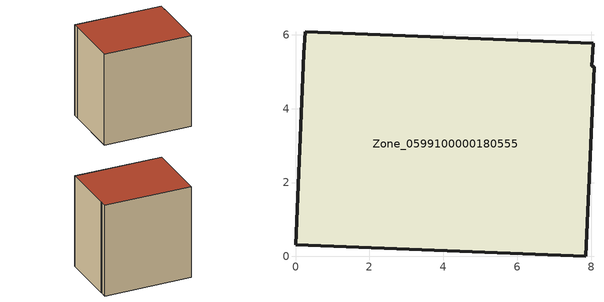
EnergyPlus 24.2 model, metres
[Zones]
Zone_0599100000180555
 floor ground (C_G): 8.06,5.77 8.03,5.15 8.08,5.13 7.86,0 0,0.32 0.23,5.48 0.26,6.09 z2.17
 wall outside (C_F): 0,0.32 7.86,0 8.08,5.13 8.03,5.15 8.06,5.77 0.26,6.09 0.23,5.48 0,0.32 z2.17:10.54
 roof outside (C_R): 8.03,5.15 8.06,5.77 0.26,6.09 0.23,5.48 0,0.32 7.86,0 8.08,5.13 z10.54
[BUILDING]
Pand.0599100000180555: North Axis=0; Terrain=City; Loads Convergence Tolerance Value=0.04; Temperature Convergence Tolerance Value=0.4; Solar Distribution=FullExterior; Maximum Number of Warmup Days=25; Minimum Number of Warmup Days=1
[Site:Location]
Rotterdam.The.Hague.AP_ZH_NLD Design_Conditions: Latitude=51.96; Longitude=4.45; Time Zone=1; Elevation=-4.5
[SITE:GROUNDTEMPERATURE:BUILDINGSURFACE]
18, 18, 18, 18, 18, 18, 18, 18, 18, 18, 18, 18
[MATERIAL] Thermal Absorptance=0.9; Solar Absorptance=0.7; Visible Absorptance=0.7
Name | Roughness | Thickness | Conductivity | Density | Specific Heat
G.TI.1946-1964 | MediumSmooth | 0.15 | 1 | 540 | 1210
F.TI.1946-1964 | Rough | 0.3 | 0.857143 | 1920 | 840
R.TI.1946-1964 | MediumRough | 0.2 | 0.277778 | 1500 | 1000
[CONSTRUCTION]
C_G: G.TI.1946-1964
C_F: F.TI.1946-1964
C_R: R.TI.1946-1964
[ZONE]
Zone_0599100000180555: Type=1; Multiplier=1; Ceiling Height=Autocalculate; Volume=Autocalculate; Floor Area=autocalculate; Part of Total Floor Area=Yes
[ZONEINFILTRATION:DESIGNFLOWRATE]
Infil_Zone_0599100000180555: Zone or ZoneList or Space or SpaceList=Zone_0599100000180555; Schedule=AlwaysOn; Design Flow Rate Calculation Method=Flow/Area; Flow Rate per Floor Area=0.003; Constant Term Coefficient=1; Temperature Term Coefficient=0; Velocity Term Coefficient=0; Velocity Squared Term Coefficient=0
[HVACTEMPLATE:ZONE:IDEALLOADSAIRSYSTEM]
Zone_0599100000180555: Maximum Heating Supply Air Temperature=50; Minimum Cooling Supply Air Temperature=13; Maximum Heating Supply Air Humidity Ratio=0.0156; Minimum Cooling Supply Air Humidity Ratio=0.0077; Heating Limit=NoLimit; Cooling Limit=NoLimit; Dehumidification Control Type=ConstantSensibleHeatRatio; Cooling Sensible Heat Ratio=0.7; Dehumidification Setpoint=60; Humidification Control Type=None; Humidification Setpoint=30; Outdoor Air Method=None; Outdoor Air Flow Rate per Person=0.00944; Outdoor Air Flow Rate per Zone Floor Area=0; Outdoor Air Flow Rate per Zone=0; Demand Controlled Ventilation Type=None; Outdoor Air Economizer Type=NoEconomizer; Heat Recovery Type=None; Sensible Heat Recovery Effectiveness=0.7; Latent Heat Recovery Effectiveness=0.65
[ZONECONTROL:THERMOSTAT]
ThermostatControl_Zone_0599100000180555: Zone or ZoneList=Zone_0599100000180555; Control Type Schedule=DualSetpointControlType; Control 1=Thermostat_Zone_0599100000180555; Temperature Difference Between Cutout And Setpoint=0
[THERMOSTATSETPOINT:DUALSETPOINT]
Thermostat_Zone_0599100000180555: Heating Setpoint Temperature Schedule=HeatingSetpoint_Zone_0599100000180555; Cooling Setpoint Temperature Schedule=CoolingSetpoint_Zone_0599100000180555
[SCHEDULE:COMPACT]
HeatingSetpoint_Zone_0599100000180555: Through: 12/31, For: AllDays, Until: 24:00, 21
CoolingSetpoint_Zone_0599100000180555: Through: 12/31, For: AllDays, Until: 24:00, 24
DualSetpointControlType: Through: 12/31, For: AllDays, Until: 24:00, 4
AlwaysOn: Through: 12/31, For: AllDays, Until: 24:00, 1
